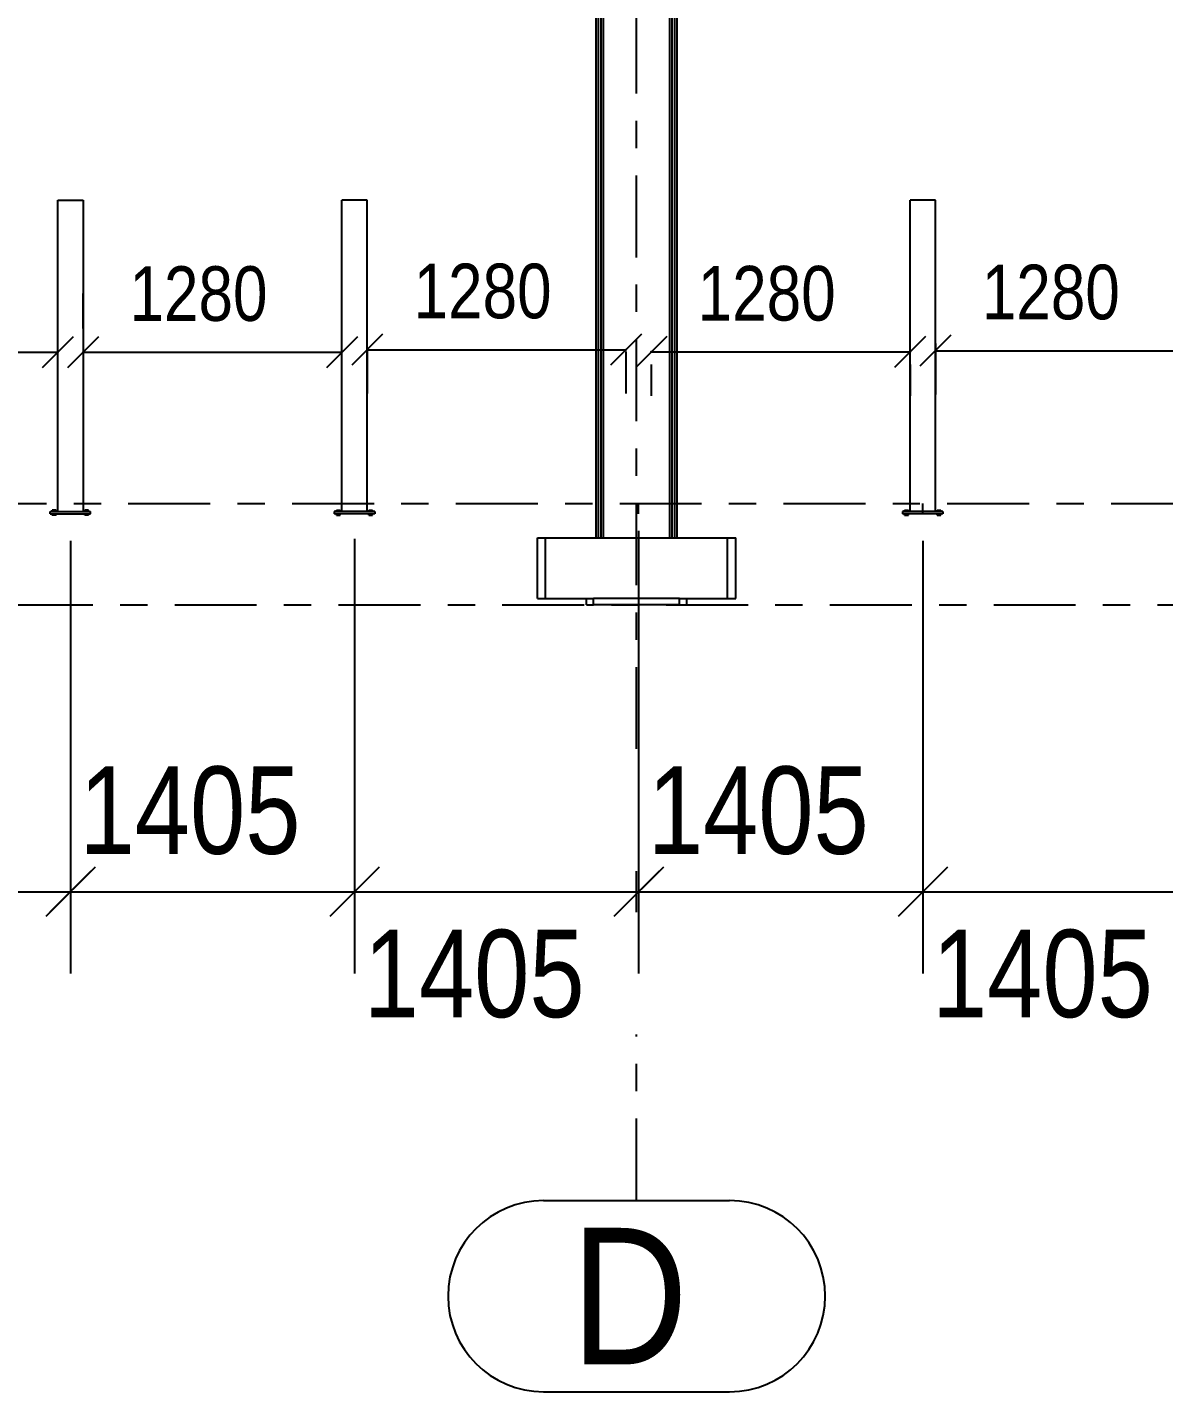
# Model space of a CAD drawing. Header units: millimetres. Extents: x 914 to 1731, y -85 to 465.
# Drawn here: x 1488.06 to 1529.69, y 336.39 to 386.35 of the extents above; entities that cross this region are included whole.
import ezdxf

# ---------------------------------------------------------------- set-up
doc = ezdxf.new("R2010")
doc.units = ezdxf.units.MM
doc.linetypes.add('XKITLINE00', pattern=[0])
doc.linetypes.add('XKITLINE03', pattern=[6, 3, -1, 1, -1])
for name, color, linetype, lineweight in [('Bolt', 1, 'Continuous', 0), ('clouds', 4, 'Continuous', 0), ('S033M_GRID-STRUCT', 1, 'Continuous', 0), ('S060M_DIMENSION', 6, 'Continuous', 0), ('S281M_STEEL-COL', 3, 'Continuous', 0)]:
    doc.layers.add(name, color=color, linetype=linetype, lineweight=lineweight)
doc.styles.add('ARIAL_', font='arial.ttf')
doc.styles.add('COMIC_SANS_MS', font='comic.ttf')

msp = doc.modelspace()

# ---------------------------------------------------------------- linework, layer by layer
at = {"layer": 'Bolt', "linetype": 'XKITLINE00', "lineweight": 25}
for p, q in [((1488.978, 368.614), (1488.978, 368.673)), ((1489.119, 368.673), (1488.978, 368.673)), ((1488.978, 368.614), (1488.978, 368.673)), ((1489.119, 368.673), (1488.978, 368.673)), ((1488.978, 368.614), (1488.978, 368.673)), ((1489.119, 368.673), (1488.978, 368.673)), ((1488.978, 368.614), (1488.978, 368.673)), ((1489.119, 368.673), (1488.978, 368.673)), ((1488.978, 368.614), (1488.978, 368.673)), ((1489.119, 368.673), (1488.978, 368.673)), ((1488.978, 368.614), (1488.978, 368.673)), ((1489.119, 368.673), (1488.978, 368.673)), ((1488.978, 368.614), (1488.978, 368.673)), ((1489.119, 368.673), (1488.978, 368.673)), ((1488.978, 368.614), (1488.978, 368.673)), ((1489.119, 368.673), (1488.978, 368.673)), ((1488.978, 368.614), (1488.978, 368.673)), ((1489.119, 368.673), (1488.978, 368.673)), ((1488.978, 368.614), (1488.978, 368.673)), ((1489.119, 368.673), (1488.978, 368.673)), ((1488.978, 368.614), (1488.978, 368.673)), ((1489.119, 368.673), (1488.978, 368.673)), ((1488.978, 368.614), (1488.978, 368.673)), ((1489.119, 368.673), (1488.978, 368.673)), ((1488.978, 368.614), (1488.978, 368.673)), ((1489.119, 368.673), (1488.978, 368.673)), ((1488.978, 368.614), (1488.978, 368.673)), ((1489.119, 368.673), (1488.978, 368.673)), ((1488.978, 368.614), (1488.978, 368.673)), ((1489.119, 368.673), (1488.978, 368.673)), ((1488.978, 368.614), (1488.978, 368.673)), ((1489.119, 368.673), (1488.978, 368.673)), ((1488.978, 368.614), (1488.978, 368.673)), ((1489.119, 368.673), (1488.978, 368.673)), ((1488.978, 368.614), (1488.978, 368.673)), ((1489.119, 368.673), (1488.978, 368.673)), ((1488.978, 368.614), (1488.978, 368.673)), ((1489.119, 368.673), (1488.978, 368.673)), ((1488.978, 368.614), (1488.978, 368.673)), ((1489.119, 368.673), (1488.978, 368.673)), ((1488.978, 368.614), (1488.978, 368.673)), ((1489.119, 368.673), (1488.978, 368.673)), ((1488.978, 368.614), (1488.978, 368.673)), ((1489.119, 368.673), (1488.978, 368.673)), ((1488.978, 368.481), (1488.978, 368.54)), ((1488.978, 368.481), (1488.978, 368.54)), ((1488.978, 368.481), (1488.978, 368.54)), ((1488.978, 368.481), (1488.978, 368.54)), ((1488.978, 368.481), (1488.978, 368.54)), ((1488.978, 368.481), (1488.978, 368.54)), ((1488.978, 368.481), (1488.978, 368.54)), ((1488.978, 368.481), (1488.978, 368.54)), ((1488.978, 368.481), (1488.978, 368.54)), ((1488.978, 368.481), (1488.978, 368.54)), ((1488.978, 368.481), (1488.978, 368.54)), ((1488.978, 368.481), (1488.978, 368.54)), ((1488.978, 368.481), (1488.978, 368.54)), ((1488.978, 368.481), (1488.978, 368.54)), ((1488.978, 368.481), (1488.978, 368.54)), ((1488.978, 368.481), (1488.978, 368.54)), ((1488.978, 368.481), (1488.978, 368.54)), ((1488.978, 368.481), (1488.978, 368.54)), ((1488.978, 368.481), (1488.978, 368.54)), ((1488.978, 368.481), (1488.978, 368.54)), ((1488.978, 368.481), (1488.978, 368.54)), ((1488.978, 368.481), (1488.978, 368.54)), ((1489.119, 368.481), (1488.978, 368.481)), ((1489.119, 368.481), (1488.978, 368.481)), ((1489.119, 368.481), (1488.978, 368.481)), ((1489.119, 368.481), (1488.978, 368.481)), ((1489.119, 368.481), (1488.978, 368.481)), ((1489.119, 368.481), (1488.978, 368.481)), ((1489.119, 368.481), (1488.978, 368.481)), ((1489.119, 368.481), (1488.978, 368.481)), ((1489.119, 368.481), (1488.978, 368.481)), ((1489.119, 368.481), (1488.978, 368.481)), ((1489.119, 368.481), (1488.978, 368.481)), ((1489.119, 368.481), (1488.978, 368.481)), ((1489.119, 368.481), (1488.978, 368.481)), ((1489.119, 368.481), (1488.978, 368.481)), ((1489.119, 368.481), (1488.978, 368.481)), ((1489.119, 368.481), (1488.978, 368.481)), ((1489.119, 368.481), (1488.978, 368.481)), ((1489.119, 368.481), (1488.978, 368.481)), ((1489.119, 368.481), (1488.978, 368.481)), ((1489.119, 368.481), (1488.978, 368.481)), ((1489.119, 368.481), (1488.978, 368.481)), ((1489.119, 368.481), (1488.978, 368.481)), ((1489.048, 368.614), (1489.048, 368.673)), ((1489.048, 368.614), (1489.048, 368.673)), ((1489.048, 368.614), (1489.048, 368.673)), ((1489.048, 368.614), (1489.048, 368.673)), ((1489.048, 368.614), (1489.048, 368.673)), ((1489.048, 368.614), (1489.048, 368.673)), ((1489.048, 368.614), (1489.048, 368.673)), ((1489.048, 368.614), (1489.048, 368.673)), ((1489.048, 368.614), (1489.048, 368.673)), ((1489.048, 368.614), (1489.048, 368.673)), ((1489.048, 368.614), (1489.048, 368.673)), ((1489.048, 368.614), (1489.048, 368.673)), ((1489.048, 368.614), (1489.048, 368.673)), ((1489.048, 368.614), (1489.048, 368.673)), ((1489.048, 368.614), (1489.048, 368.673)), ((1489.048, 368.614), (1489.048, 368.673)), ((1489.048, 368.614), (1489.048, 368.673)), ((1489.048, 368.614), (1489.048, 368.673)), ((1489.048, 368.614), (1489.048, 368.673)), ((1489.048, 368.614), (1489.048, 368.673)), ((1489.048, 368.614), (1489.048, 368.673)), ((1489.048, 368.614), (1489.048, 368.673)), ((1489.048, 368.481), (1489.048, 368.54)), ((1489.048, 368.481), (1489.048, 368.54)), ((1489.048, 368.481), (1489.048, 368.54)), ((1489.048, 368.481), (1489.048, 368.54)), ((1489.048, 368.481), (1489.048, 368.54)), ((1489.048, 368.481), (1489.048, 368.54)), ((1489.048, 368.481), (1489.048, 368.54)), ((1489.048, 368.481), (1489.048, 368.54)), ((1489.048, 368.481), (1489.048, 368.54)), ((1489.048, 368.481), (1489.048, 368.54)), ((1489.048, 368.481), (1489.048, 368.54)), ((1489.048, 368.481), (1489.048, 368.54)), ((1489.048, 368.481), (1489.048, 368.54)), ((1489.048, 368.481), (1489.048, 368.54)), ((1489.048, 368.481), (1489.048, 368.54)), ((1489.048, 368.481), (1489.048, 368.54)), ((1489.048, 368.481), (1489.048, 368.54)), ((1489.048, 368.481), (1489.048, 368.54)), ((1489.048, 368.481), (1489.048, 368.54)), ((1489.048, 368.481), (1489.048, 368.54)), ((1489.048, 368.481), (1489.048, 368.54)), ((1489.048, 368.481), (1489.048, 368.54)), ((1489.119, 368.614), (1489.119, 368.673)), ((1489.119, 368.614), (1489.119, 368.673)), ((1489.119, 368.614), (1489.119, 368.673)), ((1489.119, 368.614), (1489.119, 368.673)), ((1489.119, 368.614), (1489.119, 368.673)), ((1489.119, 368.614), (1489.119, 368.673)), ((1489.119, 368.614), (1489.119, 368.673)), ((1489.119, 368.614), (1489.119, 368.673)), ((1489.119, 368.614), (1489.119, 368.673)), ((1489.119, 368.614), (1489.119, 368.673)), ((1489.119, 368.614), (1489.119, 368.673)), ((1489.119, 368.614), (1489.119, 368.673)), ((1489.119, 368.614), (1489.119, 368.673)), ((1489.119, 368.614), (1489.119, 368.673)), ((1489.119, 368.614), (1489.119, 368.673)), ((1489.119, 368.614), (1489.119, 368.673)), ((1489.119, 368.614), (1489.119, 368.673)), ((1489.119, 368.614), (1489.119, 368.673)), ((1489.119, 368.614), (1489.119, 368.673)), ((1489.119, 368.614), (1489.119, 368.673)), ((1489.119, 368.614), (1489.119, 368.673)), ((1489.119, 368.614), (1489.119, 368.673)), ((1489.119, 368.481), (1489.119, 368.54)), ((1489.119, 368.481), (1489.119, 368.54)), ((1489.119, 368.481), (1489.119, 368.54)), ((1489.119, 368.481), (1489.119, 368.54)), ((1489.119, 368.481), (1489.119, 368.54)), ((1489.119, 368.481), (1489.119, 368.54)), ((1489.119, 368.481), (1489.119, 368.54)), ((1489.119, 368.481), (1489.119, 368.54)), ((1489.119, 368.481), (1489.119, 368.54)), ((1489.119, 368.481), (1489.119, 368.54)), ((1489.119, 368.481), (1489.119, 368.54)), ((1489.119, 368.481), (1489.119, 368.54)), ((1489.119, 368.481), (1489.119, 368.54)), ((1489.119, 368.481), (1489.119, 368.54)), ((1489.119, 368.481), (1489.119, 368.54)), ((1489.119, 368.481), (1489.119, 368.54)), ((1489.119, 368.481), (1489.119, 368.54)), ((1489.119, 368.481), (1489.119, 368.54)), ((1489.119, 368.481), (1489.119, 368.54)), ((1489.119, 368.481), (1489.119, 368.54)), ((1489.119, 368.481), (1489.119, 368.54)), ((1489.119, 368.481), (1489.119, 368.54)), ((1490.163, 368.614), (1490.163, 368.673)), ((1490.304, 368.673), (1490.163, 368.673)), ((1490.163, 368.614), (1490.163, 368.673)), ((1490.304, 368.673), (1490.163, 368.673)), ((1490.163, 368.614), (1490.163, 368.673)), ((1490.304, 368.673), (1490.163, 368.673)), ((1490.163, 368.614), (1490.163, 368.673)), ((1490.304, 368.673), (1490.163, 368.673)), ((1490.163, 368.614), (1490.163, 368.673)), ((1490.304, 368.673), (1490.163, 368.673)), ((1490.163, 368.614), (1490.163, 368.673)), ((1490.304, 368.673), (1490.163, 368.673)), ((1490.163, 368.614), (1490.163, 368.673)), ((1490.304, 368.673), (1490.163, 368.673)), ((1490.163, 368.614), (1490.163, 368.673)), ((1490.304, 368.673), (1490.163, 368.673)), ((1490.163, 368.614), (1490.163, 368.673)), ((1490.304, 368.673), (1490.163, 368.673)), ((1490.163, 368.614), (1490.163, 368.673)), ((1490.304, 368.673), (1490.163, 368.673)), ((1490.163, 368.614), (1490.163, 368.673)), ((1490.304, 368.673), (1490.163, 368.673)), ((1490.163, 368.614), (1490.163, 368.673)), ((1490.304, 368.673), (1490.163, 368.673)), ((1490.163, 368.614), (1490.163, 368.673)), ((1490.304, 368.673), (1490.163, 368.673)), ((1490.163, 368.614), (1490.163, 368.673)), ((1490.304, 368.673), (1490.163, 368.673)), ((1490.163, 368.614), (1490.163, 368.673)), ((1490.304, 368.673), (1490.163, 368.673)), ((1490.163, 368.614), (1490.163, 368.673)), ((1490.304, 368.673), (1490.163, 368.673)), ((1490.163, 368.614), (1490.163, 368.673)), ((1490.304, 368.673), (1490.163, 368.673)), ((1490.163, 368.614), (1490.163, 368.673)), ((1490.304, 368.673), (1490.163, 368.673)), ((1490.163, 368.614), (1490.163, 368.673)), ((1490.304, 368.673), (1490.163, 368.673)), ((1490.163, 368.614), (1490.163, 368.673)), ((1490.304, 368.673), (1490.163, 368.673)), ((1490.163, 368.614), (1490.163, 368.673)), ((1490.304, 368.673), (1490.163, 368.673)), ((1490.163, 368.614), (1490.163, 368.673)), ((1490.304, 368.673), (1490.163, 368.673)), ((1490.163, 368.481), (1490.163, 368.54)), ((1490.163, 368.481), (1490.163, 368.54)), ((1490.163, 368.481), (1490.163, 368.54)), ((1490.163, 368.481), (1490.163, 368.54)), ((1490.163, 368.481), (1490.163, 368.54)), ((1490.163, 368.481), (1490.163, 368.54)), ((1490.163, 368.481), (1490.163, 368.54)), ((1490.163, 368.481), (1490.163, 368.54)), ((1490.163, 368.481), (1490.163, 368.54)), ((1490.163, 368.481), (1490.163, 368.54)), ((1490.163, 368.481), (1490.163, 368.54)), ((1490.163, 368.481), (1490.163, 368.54)), ((1490.163, 368.481), (1490.163, 368.54)), ((1490.163, 368.481), (1490.163, 368.54)), ((1490.163, 368.481), (1490.163, 368.54)), ((1490.163, 368.481), (1490.163, 368.54)), ((1490.163, 368.481), (1490.163, 368.54)), ((1490.163, 368.481), (1490.163, 368.54)), ((1490.163, 368.481), (1490.163, 368.54)), ((1490.163, 368.481), (1490.163, 368.54)), ((1490.163, 368.481), (1490.163, 368.54)), ((1490.163, 368.481), (1490.163, 368.54)), ((1490.304, 368.481), (1490.163, 368.481)), ((1490.304, 368.481), (1490.163, 368.481)), ((1490.304, 368.481), (1490.163, 368.481)), ((1490.304, 368.481), (1490.163, 368.481)), ((1490.304, 368.481), (1490.163, 368.481)), ((1490.304, 368.481), (1490.163, 368.481)), ((1490.304, 368.481), (1490.163, 368.481)), ((1490.304, 368.481), (1490.163, 368.481)), ((1490.304, 368.481), (1490.163, 368.481)), ((1490.304, 368.481), (1490.163, 368.481)), ((1490.304, 368.481), (1490.163, 368.481)), ((1490.304, 368.481), (1490.163, 368.481)), ((1490.304, 368.481), (1490.163, 368.481)), ((1490.304, 368.481), (1490.163, 368.481)), ((1490.304, 368.481), (1490.163, 368.481)), ((1490.304, 368.481), (1490.163, 368.481)), ((1490.304, 368.481), (1490.163, 368.481)), ((1490.304, 368.481), (1490.163, 368.481)), ((1490.304, 368.481), (1490.163, 368.481)), ((1490.304, 368.481), (1490.163, 368.481)), ((1490.304, 368.481), (1490.163, 368.481)), ((1490.304, 368.481), (1490.163, 368.481)), ((1490.233, 368.614), (1490.233, 368.673)), ((1490.233, 368.614), (1490.233, 368.673)), ((1490.233, 368.614), (1490.233, 368.673)), ((1490.233, 368.614), (1490.233, 368.673)), ((1490.233, 368.614), (1490.233, 368.673)), ((1490.233, 368.614), (1490.233, 368.673)), ((1490.233, 368.614), (1490.233, 368.673)), ((1490.233, 368.614), (1490.233, 368.673)), ((1490.233, 368.614), (1490.233, 368.673)), ((1490.233, 368.614), (1490.233, 368.673)), ((1490.233, 368.614), (1490.233, 368.673)), ((1490.233, 368.614), (1490.233, 368.673)), ((1490.233, 368.614), (1490.233, 368.673)), ((1490.233, 368.614), (1490.233, 368.673)), ((1490.233, 368.614), (1490.233, 368.673)), ((1490.233, 368.614), (1490.233, 368.673)), ((1490.233, 368.614), (1490.233, 368.673)), ((1490.233, 368.614), (1490.233, 368.673)), ((1490.233, 368.614), (1490.233, 368.673)), ((1490.233, 368.614), (1490.233, 368.673)), ((1490.233, 368.614), (1490.233, 368.673)), ((1490.233, 368.614), (1490.233, 368.673)), ((1490.233, 368.481), (1490.233, 368.54)), ((1490.233, 368.481), (1490.233, 368.54)), ((1490.233, 368.481), (1490.233, 368.54)), ((1490.233, 368.481), (1490.233, 368.54)), ((1490.233, 368.481), (1490.233, 368.54)), ((1490.233, 368.481), (1490.233, 368.54)), ((1490.233, 368.481), (1490.233, 368.54)), ((1490.233, 368.481), (1490.233, 368.54)), ((1490.233, 368.481), (1490.233, 368.54)), ((1490.233, 368.481), (1490.233, 368.54)), ((1490.233, 368.481), (1490.233, 368.54)), ((1490.233, 368.481), (1490.233, 368.54)), ((1490.233, 368.481), (1490.233, 368.54)), ((1490.233, 368.481), (1490.233, 368.54)), ((1490.233, 368.481), (1490.233, 368.54)), ((1490.233, 368.481), (1490.233, 368.54)), ((1490.233, 368.481), (1490.233, 368.54)), ((1490.233, 368.481), (1490.233, 368.54)), ((1490.233, 368.481), (1490.233, 368.54)), ((1490.233, 368.481), (1490.233, 368.54)), ((1490.233, 368.481), (1490.233, 368.54)), ((1490.233, 368.481), (1490.233, 368.54)), ((1490.304, 368.614), (1490.304, 368.673)), ((1490.304, 368.614), (1490.304, 368.673)), ((1490.304, 368.614), (1490.304, 368.673)), ((1490.304, 368.614), (1490.304, 368.673)), ((1490.304, 368.614), (1490.304, 368.673)), ((1490.304, 368.614), (1490.304, 368.673)), ((1490.304, 368.614), (1490.304, 368.673)), ((1490.304, 368.614), (1490.304, 368.673)), ((1490.304, 368.614), (1490.304, 368.673)), ((1490.304, 368.614), (1490.304, 368.673)), ((1490.304, 368.614), (1490.304, 368.673)), ((1490.304, 368.614), (1490.304, 368.673)), ((1490.304, 368.614), (1490.304, 368.673)), ((1490.304, 368.614), (1490.304, 368.673)), ((1490.304, 368.614), (1490.304, 368.673)), ((1490.304, 368.614), (1490.304, 368.673)), ((1490.304, 368.614), (1490.304, 368.673)), ((1490.304, 368.614), (1490.304, 368.673)), ((1490.304, 368.614), (1490.304, 368.673)), ((1490.304, 368.614), (1490.304, 368.673)), ((1490.304, 368.614), (1490.304, 368.673)), ((1490.304, 368.614), (1490.304, 368.673)), ((1490.304, 368.481), (1490.304, 368.54)), ((1490.304, 368.481), (1490.304, 368.54)), ((1490.304, 368.481), (1490.304, 368.54)), ((1490.304, 368.481), (1490.304, 368.54)), ((1490.304, 368.481), (1490.304, 368.54)), ((1490.304, 368.481), (1490.304, 368.54)), ((1490.304, 368.481), (1490.304, 368.54)), ((1490.304, 368.481), (1490.304, 368.54)), ((1490.304, 368.481), (1490.304, 368.54)), ((1490.304, 368.481), (1490.304, 368.54)), ((1490.304, 368.481), (1490.304, 368.54)), ((1490.304, 368.481), (1490.304, 368.54)), ((1490.304, 368.481), (1490.304, 368.54)), ((1490.304, 368.481), (1490.304, 368.54)), ((1490.304, 368.481), (1490.304, 368.54)), ((1490.304, 368.481), (1490.304, 368.54)), ((1490.304, 368.481), (1490.304, 368.54)), ((1490.304, 368.481), (1490.304, 368.54)), ((1490.304, 368.481), (1490.304, 368.54)), ((1490.304, 368.481), (1490.304, 368.54)), ((1490.304, 368.481), (1490.304, 368.54)), ((1490.304, 368.481), (1490.304, 368.54)), ((1499.385, 368.614), (1499.385, 368.673)), ((1499.385, 368.673), (1499.526, 368.673)), ((1499.385, 368.614), (1499.385, 368.673)), ((1499.385, 368.673), (1499.526, 368.673)), ((1499.385, 368.614), (1499.385, 368.673)), ((1499.385, 368.673), (1499.526, 368.673)), ((1499.385, 368.614), (1499.385, 368.673)), ((1499.385, 368.673), (1499.526, 368.673)), ((1499.385, 368.614), (1499.385, 368.673)), ((1499.385, 368.673), (1499.526, 368.673)), ((1499.385, 368.614), (1499.385, 368.673)), ((1499.385, 368.673), (1499.526, 368.673)), ((1499.385, 368.614), (1499.385, 368.673)), ((1499.385, 368.673), (1499.526, 368.673)), ((1499.385, 368.614), (1499.385, 368.673)), ((1499.385, 368.673), (1499.526, 368.673)), ((1499.385, 368.614), (1499.385, 368.673)), ((1499.385, 368.673), (1499.526, 368.673)), ((1499.385, 368.614), (1499.385, 368.673)), ((1499.385, 368.673), (1499.526, 368.673)), ((1499.385, 368.614), (1499.385, 368.673)), ((1499.385, 368.673), (1499.526, 368.673)), ((1499.385, 368.614), (1499.385, 368.673)), ((1499.385, 368.673), (1499.526, 368.673)), ((1499.385, 368.614), (1499.385, 368.673)), ((1499.385, 368.673), (1499.526, 368.673)), ((1499.385, 368.614), (1499.385, 368.673)), ((1499.385, 368.673), (1499.526, 368.673)), ((1499.385, 368.614), (1499.385, 368.673)), ((1499.385, 368.673), (1499.526, 368.673)), ((1499.385, 368.614), (1499.385, 368.673)), ((1499.385, 368.673), (1499.526, 368.673)), ((1499.385, 368.614), (1499.385, 368.673)), ((1499.385, 368.673), (1499.526, 368.673)), ((1499.385, 368.614), (1499.385, 368.673)), ((1499.385, 368.673), (1499.526, 368.673)), ((1499.385, 368.614), (1499.385, 368.673)), ((1499.385, 368.673), (1499.526, 368.673)), ((1499.385, 368.614), (1499.385, 368.673)), ((1499.385, 368.673), (1499.526, 368.673)), ((1499.385, 368.614), (1499.385, 368.673)), ((1499.385, 368.673), (1499.526, 368.673)), ((1499.385, 368.614), (1499.385, 368.673)), ((1499.385, 368.673), (1499.526, 368.673)), ((1499.385, 368.481), (1499.385, 368.54)), ((1499.385, 368.481), (1499.385, 368.54)), ((1499.385, 368.481), (1499.385, 368.54)), ((1499.385, 368.481), (1499.385, 368.54)), ((1499.385, 368.481), (1499.385, 368.54)), ((1499.385, 368.481), (1499.385, 368.54)), ((1499.385, 368.481), (1499.385, 368.54)), ((1499.385, 368.481), (1499.385, 368.54)), ((1499.385, 368.481), (1499.385, 368.54)), ((1499.385, 368.481), (1499.385, 368.54)), ((1499.385, 368.481), (1499.385, 368.54)), ((1499.385, 368.481), (1499.385, 368.54)), ((1499.385, 368.481), (1499.385, 368.54)), ((1499.385, 368.481), (1499.385, 368.54)), ((1499.385, 368.481), (1499.385, 368.54)), ((1499.385, 368.481), (1499.385, 368.54)), ((1499.385, 368.481), (1499.385, 368.54)), ((1499.385, 368.481), (1499.385, 368.54)), ((1499.385, 368.481), (1499.385, 368.54)), ((1499.385, 368.481), (1499.385, 368.54)), ((1499.385, 368.481), (1499.385, 368.54)), ((1499.385, 368.481), (1499.385, 368.54)), ((1499.385, 368.481), (1499.526, 368.481)), ((1499.385, 368.481), (1499.526, 368.481)), ((1499.385, 368.481), (1499.526, 368.481)), ((1499.385, 368.481), (1499.526, 368.481)), ((1499.385, 368.481), (1499.526, 368.481)), ((1499.385, 368.481), (1499.526, 368.481)), ((1499.385, 368.481), (1499.526, 368.481)), ((1499.385, 368.481), (1499.526, 368.481)), ((1499.385, 368.481), (1499.526, 368.481)), ((1499.385, 368.481), (1499.526, 368.481)), ((1499.385, 368.481), (1499.526, 368.481)), ((1499.385, 368.481), (1499.526, 368.481)), ((1499.385, 368.481), (1499.526, 368.481)), ((1499.385, 368.481), (1499.526, 368.481)), ((1499.385, 368.481), (1499.526, 368.481)), ((1499.385, 368.481), (1499.526, 368.481)), ((1499.385, 368.481), (1499.526, 368.481)), ((1499.385, 368.481), (1499.526, 368.481)), ((1499.385, 368.481), (1499.526, 368.481)), ((1499.385, 368.481), (1499.526, 368.481)), ((1499.385, 368.481), (1499.526, 368.481)), ((1499.385, 368.481), (1499.526, 368.481)), ((1499.456, 368.614), (1499.456, 368.673)), ((1499.456, 368.614), (1499.456, 368.673)), ((1499.456, 368.614), (1499.456, 368.673)), ((1499.456, 368.614), (1499.456, 368.673)), ((1499.456, 368.614), (1499.456, 368.673)), ((1499.456, 368.614), (1499.456, 368.673)), ((1499.456, 368.614), (1499.456, 368.673)), ((1499.456, 368.614), (1499.456, 368.673)), ((1499.456, 368.614), (1499.456, 368.673)), ((1499.456, 368.614), (1499.456, 368.673)), ((1499.456, 368.614), (1499.456, 368.673)), ((1499.456, 368.614), (1499.456, 368.673)), ((1499.456, 368.614), (1499.456, 368.673)), ((1499.456, 368.614), (1499.456, 368.673)), ((1499.456, 368.614), (1499.456, 368.673)), ((1499.456, 368.614), (1499.456, 368.673)), ((1499.456, 368.614), (1499.456, 368.673)), ((1499.456, 368.614), (1499.456, 368.673)), ((1499.456, 368.614), (1499.456, 368.673)), ((1499.456, 368.614), (1499.456, 368.673)), ((1499.456, 368.614), (1499.456, 368.673)), ((1499.456, 368.614), (1499.456, 368.673)), ((1499.456, 368.481), (1499.456, 368.54)), ((1499.456, 368.481), (1499.456, 368.54)), ((1499.456, 368.481), (1499.456, 368.54)), ((1499.456, 368.481), (1499.456, 368.54)), ((1499.456, 368.481), (1499.456, 368.54)), ((1499.456, 368.481), (1499.456, 368.54)), ((1499.456, 368.481), (1499.456, 368.54)), ((1499.456, 368.481), (1499.456, 368.54)), ((1499.456, 368.481), (1499.456, 368.54)), ((1499.456, 368.481), (1499.456, 368.54)), ((1499.456, 368.481), (1499.456, 368.54)), ((1499.456, 368.481), (1499.456, 368.54)), ((1499.456, 368.481), (1499.456, 368.54)), ((1499.456, 368.481), (1499.456, 368.54)), ((1499.456, 368.481), (1499.456, 368.54)), ((1499.456, 368.481), (1499.456, 368.54)), ((1499.456, 368.481), (1499.456, 368.54)), ((1499.456, 368.481), (1499.456, 368.54)), ((1499.456, 368.481), (1499.456, 368.54)), ((1499.456, 368.481), (1499.456, 368.54)), ((1499.456, 368.481), (1499.456, 368.54)), ((1499.456, 368.481), (1499.456, 368.54)), ((1499.526, 368.614), (1499.526, 368.673)), ((1499.526, 368.614), (1499.526, 368.673)), ((1499.526, 368.614), (1499.526, 368.673)), ((1499.526, 368.614), (1499.526, 368.673)), ((1499.526, 368.614), (1499.526, 368.673)), ((1499.526, 368.614), (1499.526, 368.673)), ((1499.526, 368.614), (1499.526, 368.673)), ((1499.526, 368.614), (1499.526, 368.673)), ((1499.526, 368.614), (1499.526, 368.673)), ((1499.526, 368.614), (1499.526, 368.673)), ((1499.526, 368.614), (1499.526, 368.673)), ((1499.526, 368.614), (1499.526, 368.673)), ((1499.526, 368.614), (1499.526, 368.673)), ((1499.526, 368.614), (1499.526, 368.673)), ((1499.526, 368.614), (1499.526, 368.673)), ((1499.526, 368.614), (1499.526, 368.673)), ((1499.526, 368.614), (1499.526, 368.673)), ((1499.526, 368.614), (1499.526, 368.673)), ((1499.526, 368.614), (1499.526, 368.673)), ((1499.526, 368.614), (1499.526, 368.673)), ((1499.526, 368.614), (1499.526, 368.673)), ((1499.526, 368.614), (1499.526, 368.673)), ((1499.526, 368.481), (1499.526, 368.54)), ((1499.526, 368.481), (1499.526, 368.54)), ((1499.526, 368.481), (1499.526, 368.54)), ((1499.526, 368.481), (1499.526, 368.54)), ((1499.526, 368.481), (1499.526, 368.54)), ((1499.526, 368.481), (1499.526, 368.54)), ((1499.526, 368.481), (1499.526, 368.54)), ((1499.526, 368.481), (1499.526, 368.54)), ((1499.526, 368.481), (1499.526, 368.54)), ((1499.526, 368.481), (1499.526, 368.54)), ((1499.526, 368.481), (1499.526, 368.54)), ((1499.526, 368.481), (1499.526, 368.54)), ((1499.526, 368.481), (1499.526, 368.54)), ((1499.526, 368.481), (1499.526, 368.54)), ((1499.526, 368.481), (1499.526, 368.54)), ((1499.526, 368.481), (1499.526, 368.54)), ((1499.526, 368.481), (1499.526, 368.54)), ((1499.526, 368.481), (1499.526, 368.54)), ((1499.526, 368.481), (1499.526, 368.54)), ((1499.526, 368.481), (1499.526, 368.54)), ((1499.526, 368.481), (1499.526, 368.54)), ((1499.526, 368.481), (1499.526, 368.54)), ((1500.57, 368.614), (1500.57, 368.673)), ((1500.57, 368.673), (1500.711, 368.673)), ((1500.57, 368.614), (1500.57, 368.673)), ((1500.57, 368.673), (1500.711, 368.673)), ((1500.57, 368.614), (1500.57, 368.673)), ((1500.57, 368.673), (1500.711, 368.673)), ((1500.57, 368.614), (1500.57, 368.673)), ((1500.57, 368.673), (1500.711, 368.673)), ((1500.57, 368.614), (1500.57, 368.673)), ((1500.57, 368.673), (1500.711, 368.673)), ((1500.57, 368.614), (1500.57, 368.673)), ((1500.57, 368.673), (1500.711, 368.673)), ((1500.57, 368.614), (1500.57, 368.673)), ((1500.57, 368.673), (1500.711, 368.673)), ((1500.57, 368.614), (1500.57, 368.673)), ((1500.57, 368.673), (1500.711, 368.673)), ((1500.57, 368.614), (1500.57, 368.673)), ((1500.57, 368.673), (1500.711, 368.673)), ((1500.57, 368.614), (1500.57, 368.673)), ((1500.57, 368.673), (1500.711, 368.673)), ((1500.57, 368.614), (1500.57, 368.673)), ((1500.57, 368.673), (1500.711, 368.673)), ((1500.57, 368.614), (1500.57, 368.673)), ((1500.57, 368.673), (1500.711, 368.673)), ((1500.57, 368.614), (1500.57, 368.673)), ((1500.57, 368.673), (1500.711, 368.673)), ((1500.57, 368.614), (1500.57, 368.673)), ((1500.57, 368.673), (1500.711, 368.673)), ((1500.57, 368.614), (1500.57, 368.673)), ((1500.57, 368.673), (1500.711, 368.673)), ((1500.57, 368.614), (1500.57, 368.673)), ((1500.57, 368.673), (1500.711, 368.673)), ((1500.57, 368.614), (1500.57, 368.673)), ((1500.57, 368.673), (1500.711, 368.673)), ((1500.57, 368.614), (1500.57, 368.673)), ((1500.57, 368.673), (1500.711, 368.673)), ((1500.57, 368.614), (1500.57, 368.673)), ((1500.57, 368.673), (1500.711, 368.673)), ((1500.57, 368.614), (1500.57, 368.673)), ((1500.57, 368.673), (1500.711, 368.673)), ((1500.57, 368.614), (1500.57, 368.673)), ((1500.57, 368.673), (1500.711, 368.673)), ((1500.57, 368.614), (1500.57, 368.673)), ((1500.57, 368.673), (1500.711, 368.673)), ((1500.57, 368.481), (1500.57, 368.54)), ((1500.57, 368.481), (1500.57, 368.54)), ((1500.57, 368.481), (1500.57, 368.54)), ((1500.57, 368.481), (1500.57, 368.54)), ((1500.57, 368.481), (1500.57, 368.54)), ((1500.57, 368.481), (1500.57, 368.54)), ((1500.57, 368.481), (1500.57, 368.54)), ((1500.57, 368.481), (1500.57, 368.54)), ((1500.57, 368.481), (1500.57, 368.54)), ((1500.57, 368.481), (1500.57, 368.54)), ((1500.57, 368.481), (1500.57, 368.54)), ((1500.57, 368.481), (1500.57, 368.54)), ((1500.57, 368.481), (1500.57, 368.54)), ((1500.57, 368.481), (1500.57, 368.54)), ((1500.57, 368.481), (1500.57, 368.54)), ((1500.57, 368.481), (1500.57, 368.54)), ((1500.57, 368.481), (1500.57, 368.54)), ((1500.57, 368.481), (1500.57, 368.54)), ((1500.57, 368.481), (1500.57, 368.54)), ((1500.57, 368.481), (1500.57, 368.54)), ((1500.57, 368.481), (1500.57, 368.54)), ((1500.57, 368.481), (1500.57, 368.54)), ((1500.57, 368.481), (1500.711, 368.481)), ((1500.57, 368.481), (1500.711, 368.481)), ((1500.57, 368.481), (1500.711, 368.481)), ((1500.57, 368.481), (1500.711, 368.481)), ((1500.57, 368.481), (1500.711, 368.481)), ((1500.57, 368.481), (1500.711, 368.481)), ((1500.57, 368.481), (1500.711, 368.481)), ((1500.57, 368.481), (1500.711, 368.481)), ((1500.57, 368.481), (1500.711, 368.481)), ((1500.57, 368.481), (1500.711, 368.481)), ((1500.57, 368.481), (1500.711, 368.481)), ((1500.57, 368.481), (1500.711, 368.481)), ((1500.57, 368.481), (1500.711, 368.481)), ((1500.57, 368.481), (1500.711, 368.481)), ((1500.57, 368.481), (1500.711, 368.481)), ((1500.57, 368.481), (1500.711, 368.481)), ((1500.57, 368.481), (1500.711, 368.481)), ((1500.57, 368.481), (1500.711, 368.481)), ((1500.57, 368.481), (1500.711, 368.481)), ((1500.57, 368.481), (1500.711, 368.481)), ((1500.57, 368.481), (1500.711, 368.481)), ((1500.57, 368.481), (1500.711, 368.481)), ((1500.641, 368.614), (1500.641, 368.673)), ((1500.641, 368.614), (1500.641, 368.673)), ((1500.641, 368.614), (1500.641, 368.673)), ((1500.641, 368.614), (1500.641, 368.673)), ((1500.641, 368.614), (1500.641, 368.673)), ((1500.641, 368.614), (1500.641, 368.673)), ((1500.641, 368.614), (1500.641, 368.673)), ((1500.641, 368.614), (1500.641, 368.673)), ((1500.641, 368.614), (1500.641, 368.673)), ((1500.641, 368.614), (1500.641, 368.673)), ((1500.641, 368.614), (1500.641, 368.673)), ((1500.641, 368.614), (1500.641, 368.673)), ((1500.641, 368.614), (1500.641, 368.673)), ((1500.641, 368.614), (1500.641, 368.673)), ((1500.641, 368.614), (1500.641, 368.673)), ((1500.641, 368.614), (1500.641, 368.673)), ((1500.641, 368.614), (1500.641, 368.673)), ((1500.641, 368.614), (1500.641, 368.673)), ((1500.641, 368.614), (1500.641, 368.673)), ((1500.641, 368.614), (1500.641, 368.673)), ((1500.641, 368.614), (1500.641, 368.673)), ((1500.641, 368.614), (1500.641, 368.673)), ((1500.641, 368.481), (1500.641, 368.54)), ((1500.641, 368.481), (1500.641, 368.54)), ((1500.641, 368.481), (1500.641, 368.54)), ((1500.641, 368.481), (1500.641, 368.54)), ((1500.641, 368.481), (1500.641, 368.54)), ((1500.641, 368.481), (1500.641, 368.54)), ((1500.641, 368.481), (1500.641, 368.54)), ((1500.641, 368.481), (1500.641, 368.54)), ((1500.641, 368.481), (1500.641, 368.54)), ((1500.641, 368.481), (1500.641, 368.54)), ((1500.641, 368.481), (1500.641, 368.54)), ((1500.641, 368.481), (1500.641, 368.54)), ((1500.641, 368.481), (1500.641, 368.54)), ((1500.641, 368.481), (1500.641, 368.54)), ((1500.641, 368.481), (1500.641, 368.54)), ((1500.641, 368.481), (1500.641, 368.54)), ((1500.641, 368.481), (1500.641, 368.54)), ((1500.641, 368.481), (1500.641, 368.54)), ((1500.641, 368.481), (1500.641, 368.54)), ((1500.641, 368.481), (1500.641, 368.54)), ((1500.641, 368.481), (1500.641, 368.54)), ((1500.641, 368.481), (1500.641, 368.54)), ((1500.711, 368.614), (1500.711, 368.673)), ((1500.711, 368.614), (1500.711, 368.673)), ((1500.711, 368.614), (1500.711, 368.673)), ((1500.711, 368.614), (1500.711, 368.673)), ((1500.711, 368.614), (1500.711, 368.673)), ((1500.711, 368.614), (1500.711, 368.673)), ((1500.711, 368.614), (1500.711, 368.673)), ((1500.711, 368.614), (1500.711, 368.673)), ((1500.711, 368.614), (1500.711, 368.673)), ((1500.711, 368.614), (1500.711, 368.673)), ((1500.711, 368.614), (1500.711, 368.673)), ((1500.711, 368.614), (1500.711, 368.673)), ((1500.711, 368.614), (1500.711, 368.673)), ((1500.711, 368.614), (1500.711, 368.673)), ((1500.711, 368.614), (1500.711, 368.673)), ((1500.711, 368.614), (1500.711, 368.673)), ((1500.711, 368.614), (1500.711, 368.673)), ((1500.711, 368.614), (1500.711, 368.673)), ((1500.711, 368.614), (1500.711, 368.673)), ((1500.711, 368.614), (1500.711, 368.673)), ((1500.711, 368.614), (1500.711, 368.673)), ((1500.711, 368.614), (1500.711, 368.673)), ((1500.711, 368.481), (1500.711, 368.54)), ((1500.711, 368.481), (1500.711, 368.54)), ((1500.711, 368.481), (1500.711, 368.54)), ((1500.711, 368.481), (1500.711, 368.54)), ((1500.711, 368.481), (1500.711, 368.54)), ((1500.711, 368.481), (1500.711, 368.54)), ((1500.711, 368.481), (1500.711, 368.54)), ((1500.711, 368.481), (1500.711, 368.54)), ((1500.711, 368.481), (1500.711, 368.54)), ((1500.711, 368.481), (1500.711, 368.54)), ((1500.711, 368.481), (1500.711, 368.54)), ((1500.711, 368.481), (1500.711, 368.54)), ((1500.711, 368.481), (1500.711, 368.54)), ((1500.711, 368.481), (1500.711, 368.54)), ((1500.711, 368.481), (1500.711, 368.54)), ((1500.711, 368.481), (1500.711, 368.54)), ((1500.711, 368.481), (1500.711, 368.54)), ((1500.711, 368.481), (1500.711, 368.54)), ((1500.711, 368.481), (1500.711, 368.54)), ((1500.711, 368.481), (1500.711, 368.54)), ((1500.711, 368.481), (1500.711, 368.54)), ((1500.711, 368.481), (1500.711, 368.54)), ((1520.2, 368.614), (1520.2, 368.673)), ((1520.2, 368.673), (1520.341, 368.673)), ((1520.2, 368.614), (1520.2, 368.673)), ((1520.2, 368.673), (1520.341, 368.673)), ((1520.2, 368.614), (1520.2, 368.673)), ((1520.2, 368.673), (1520.341, 368.673)), ((1520.2, 368.614), (1520.2, 368.673)), ((1520.2, 368.673), (1520.341, 368.673)), ((1520.2, 368.614), (1520.2, 368.673)), ((1520.2, 368.673), (1520.341, 368.673)), ((1520.2, 368.614), (1520.2, 368.673)), ((1520.2, 368.673), (1520.341, 368.673)), ((1520.2, 368.614), (1520.2, 368.673)), ((1520.2, 368.673), (1520.341, 368.673)), ((1520.2, 368.614), (1520.2, 368.673)), ((1520.2, 368.673), (1520.341, 368.673)), ((1520.2, 368.614), (1520.2, 368.673)), ((1520.2, 368.673), (1520.341, 368.673)), ((1520.2, 368.614), (1520.2, 368.673)), ((1520.2, 368.673), (1520.341, 368.673)), ((1520.2, 368.614), (1520.2, 368.673)), ((1520.2, 368.673), (1520.341, 368.673)), ((1520.2, 368.614), (1520.2, 368.673)), ((1520.2, 368.673), (1520.341, 368.673)), ((1520.2, 368.614), (1520.2, 368.673)), ((1520.2, 368.673), (1520.341, 368.673)), ((1520.2, 368.614), (1520.2, 368.673)), ((1520.2, 368.673), (1520.341, 368.673)), ((1520.2, 368.614), (1520.2, 368.673)), ((1520.2, 368.673), (1520.341, 368.673)), ((1520.2, 368.614), (1520.2, 368.673)), ((1520.2, 368.673), (1520.341, 368.673)), ((1520.2, 368.614), (1520.2, 368.673)), ((1520.2, 368.673), (1520.341, 368.673)), ((1520.2, 368.614), (1520.2, 368.673)), ((1520.2, 368.673), (1520.341, 368.673)), ((1520.2, 368.614), (1520.2, 368.673)), ((1520.2, 368.673), (1520.341, 368.673)), ((1520.2, 368.614), (1520.2, 368.673)), ((1520.2, 368.673), (1520.341, 368.673)), ((1520.2, 368.614), (1520.2, 368.673)), ((1520.2, 368.673), (1520.341, 368.673)), ((1520.2, 368.614), (1520.2, 368.673)), ((1520.2, 368.673), (1520.341, 368.673)), ((1520.2, 368.481), (1520.2, 368.54)), ((1520.2, 368.481), (1520.2, 368.54)), ((1520.2, 368.481), (1520.2, 368.54)), ((1520.2, 368.481), (1520.2, 368.54)), ((1520.2, 368.481), (1520.2, 368.54)), ((1520.2, 368.481), (1520.2, 368.54)), ((1520.2, 368.481), (1520.2, 368.54)), ((1520.2, 368.481), (1520.2, 368.54)), ((1520.2, 368.481), (1520.2, 368.54)), ((1520.2, 368.481), (1520.2, 368.54)), ((1520.2, 368.481), (1520.2, 368.54)), ((1520.2, 368.481), (1520.2, 368.54)), ((1520.2, 368.481), (1520.2, 368.54)), ((1520.2, 368.481), (1520.2, 368.54)), ((1520.2, 368.481), (1520.2, 368.54)), ((1520.2, 368.481), (1520.2, 368.54)), ((1520.2, 368.481), (1520.2, 368.54)), ((1520.2, 368.481), (1520.2, 368.54)), ((1520.2, 368.481), (1520.2, 368.54)), ((1520.2, 368.481), (1520.2, 368.54)), ((1520.2, 368.481), (1520.2, 368.54)), ((1520.2, 368.481), (1520.2, 368.54)), ((1520.2, 368.481), (1520.341, 368.481)), ((1520.2, 368.481), (1520.341, 368.481)), ((1520.2, 368.481), (1520.341, 368.481)), ((1520.2, 368.481), (1520.341, 368.481)), ((1520.2, 368.481), (1520.341, 368.481)), ((1520.2, 368.481), (1520.341, 368.481)), ((1520.2, 368.481), (1520.341, 368.481)), ((1520.2, 368.481), (1520.341, 368.481)), ((1520.2, 368.481), (1520.341, 368.481)), ((1520.2, 368.481), (1520.341, 368.481)), ((1520.2, 368.481), (1520.341, 368.481)), ((1520.2, 368.481), (1520.341, 368.481)), ((1520.2, 368.481), (1520.341, 368.481)), ((1520.2, 368.481), (1520.341, 368.481)), ((1520.2, 368.481), (1520.341, 368.481)), ((1520.2, 368.481), (1520.341, 368.481)), ((1520.2, 368.481), (1520.341, 368.481)), ((1520.2, 368.481), (1520.341, 368.481)), ((1520.2, 368.481), (1520.341, 368.481)), ((1520.2, 368.481), (1520.341, 368.481)), ((1520.2, 368.481), (1520.341, 368.481)), ((1520.2, 368.481), (1520.341, 368.481)), ((1520.27, 368.614), (1520.27, 368.673)), ((1520.27, 368.614), (1520.27, 368.673)), ((1520.27, 368.614), (1520.27, 368.673)), ((1520.27, 368.614), (1520.27, 368.673)), ((1520.27, 368.614), (1520.27, 368.673)), ((1520.27, 368.614), (1520.27, 368.673)), ((1520.27, 368.614), (1520.27, 368.673)), ((1520.27, 368.614), (1520.27, 368.673)), ((1520.27, 368.614), (1520.27, 368.673)), ((1520.27, 368.614), (1520.27, 368.673)), ((1520.27, 368.614), (1520.27, 368.673)), ((1520.27, 368.614), (1520.27, 368.673)), ((1520.27, 368.614), (1520.27, 368.673)), ((1520.27, 368.614), (1520.27, 368.673)), ((1520.27, 368.614), (1520.27, 368.673)), ((1520.27, 368.614), (1520.27, 368.673)), ((1520.27, 368.614), (1520.27, 368.673)), ((1520.27, 368.614), (1520.27, 368.673)), ((1520.27, 368.614), (1520.27, 368.673)), ((1520.27, 368.614), (1520.27, 368.673)), ((1520.27, 368.614), (1520.27, 368.673)), ((1520.27, 368.614), (1520.27, 368.673)), ((1520.27, 368.481), (1520.27, 368.54)), ((1520.27, 368.481), (1520.27, 368.54)), ((1520.27, 368.481), (1520.27, 368.54)), ((1520.27, 368.481), (1520.27, 368.54)), ((1520.27, 368.481), (1520.27, 368.54)), ((1520.27, 368.481), (1520.27, 368.54)), ((1520.27, 368.481), (1520.27, 368.54)), ((1520.27, 368.481), (1520.27, 368.54)), ((1520.27, 368.481), (1520.27, 368.54)), ((1520.27, 368.481), (1520.27, 368.54)), ((1520.27, 368.481), (1520.27, 368.54)), ((1520.27, 368.481), (1520.27, 368.54)), ((1520.27, 368.481), (1520.27, 368.54)), ((1520.27, 368.481), (1520.27, 368.54)), ((1520.27, 368.481), (1520.27, 368.54)), ((1520.27, 368.481), (1520.27, 368.54)), ((1520.27, 368.481), (1520.27, 368.54)), ((1520.27, 368.481), (1520.27, 368.54)), ((1520.27, 368.481), (1520.27, 368.54)), ((1520.27, 368.481), (1520.27, 368.54)), ((1520.27, 368.481), (1520.27, 368.54)), ((1520.27, 368.481), (1520.27, 368.54)), ((1520.341, 368.614), (1520.341, 368.673)), ((1520.341, 368.614), (1520.341, 368.673)), ((1520.341, 368.614), (1520.341, 368.673)), ((1520.341, 368.614), (1520.341, 368.673)), ((1520.341, 368.614), (1520.341, 368.673)), ((1520.341, 368.614), (1520.341, 368.673)), ((1520.341, 368.614), (1520.341, 368.673)), ((1520.341, 368.614), (1520.341, 368.673)), ((1520.341, 368.614), (1520.341, 368.673)), ((1520.341, 368.614), (1520.341, 368.673)), ((1520.341, 368.614), (1520.341, 368.673)), ((1520.341, 368.614), (1520.341, 368.673)), ((1520.341, 368.614), (1520.341, 368.673)), ((1520.341, 368.614), (1520.341, 368.673)), ((1520.341, 368.614), (1520.341, 368.673)), ((1520.341, 368.614), (1520.341, 368.673)), ((1520.341, 368.614), (1520.341, 368.673)), ((1520.341, 368.614), (1520.341, 368.673)), ((1520.341, 368.614), (1520.341, 368.673)), ((1520.341, 368.614), (1520.341, 368.673)), ((1520.341, 368.614), (1520.341, 368.673)), ((1520.341, 368.614), (1520.341, 368.673)), ((1520.341, 368.481), (1520.341, 368.54)), ((1520.341, 368.481), (1520.341, 368.54)), ((1520.341, 368.481), (1520.341, 368.54)), ((1520.341, 368.481), (1520.341, 368.54)), ((1520.341, 368.481), (1520.341, 368.54)), ((1520.341, 368.481), (1520.341, 368.54)), ((1520.341, 368.481), (1520.341, 368.54)), ((1520.341, 368.481), (1520.341, 368.54)), ((1520.341, 368.481), (1520.341, 368.54)), ((1520.341, 368.481), (1520.341, 368.54)), ((1520.341, 368.481), (1520.341, 368.54)), ((1520.341, 368.481), (1520.341, 368.54)), ((1520.341, 368.481), (1520.341, 368.54)), ((1520.341, 368.481), (1520.341, 368.54)), ((1520.341, 368.481), (1520.341, 368.54)), ((1520.341, 368.481), (1520.341, 368.54)), ((1520.341, 368.481), (1520.341, 368.54)), ((1520.341, 368.481), (1520.341, 368.54)), ((1520.341, 368.481), (1520.341, 368.54)), ((1520.341, 368.481), (1520.341, 368.54)), ((1520.341, 368.481), (1520.341, 368.54)), ((1520.341, 368.481), (1520.341, 368.54)), ((1521.385, 368.614), (1521.385, 368.673)), ((1521.385, 368.673), (1521.526, 368.673)), ((1521.385, 368.614), (1521.385, 368.673)), ((1521.385, 368.673), (1521.526, 368.673)), ((1521.385, 368.614), (1521.385, 368.673)), ((1521.385, 368.673), (1521.526, 368.673)), ((1521.385, 368.614), (1521.385, 368.673)), ((1521.385, 368.673), (1521.526, 368.673)), ((1521.385, 368.614), (1521.385, 368.673)), ((1521.385, 368.673), (1521.526, 368.673)), ((1521.385, 368.614), (1521.385, 368.673)), ((1521.385, 368.673), (1521.526, 368.673)), ((1521.385, 368.614), (1521.385, 368.673)), ((1521.385, 368.673), (1521.526, 368.673)), ((1521.385, 368.614), (1521.385, 368.673)), ((1521.385, 368.673), (1521.526, 368.673)), ((1521.385, 368.614), (1521.385, 368.673)), ((1521.385, 368.673), (1521.526, 368.673)), ((1521.385, 368.614), (1521.385, 368.673)), ((1521.385, 368.673), (1521.526, 368.673)), ((1521.385, 368.614), (1521.385, 368.673)), ((1521.385, 368.673), (1521.526, 368.673)), ((1521.385, 368.614), (1521.385, 368.673)), ((1521.385, 368.673), (1521.526, 368.673)), ((1521.385, 368.614), (1521.385, 368.673)), ((1521.385, 368.673), (1521.526, 368.673)), ((1521.385, 368.614), (1521.385, 368.673)), ((1521.385, 368.673), (1521.526, 368.673)), ((1521.385, 368.614), (1521.385, 368.673)), ((1521.385, 368.673), (1521.526, 368.673)), ((1521.385, 368.614), (1521.385, 368.673)), ((1521.385, 368.673), (1521.526, 368.673)), ((1521.385, 368.614), (1521.385, 368.673)), ((1521.385, 368.673), (1521.526, 368.673)), ((1521.385, 368.614), (1521.385, 368.673)), ((1521.385, 368.673), (1521.526, 368.673)), ((1521.385, 368.614), (1521.385, 368.673)), ((1521.385, 368.673), (1521.526, 368.673)), ((1521.385, 368.614), (1521.385, 368.673)), ((1521.385, 368.673), (1521.526, 368.673)), ((1521.385, 368.614), (1521.385, 368.673)), ((1521.385, 368.673), (1521.526, 368.673)), ((1521.385, 368.614), (1521.385, 368.673)), ((1521.385, 368.673), (1521.526, 368.673)), ((1521.385, 368.481), (1521.385, 368.54)), ((1521.385, 368.481), (1521.385, 368.54)), ((1521.385, 368.481), (1521.385, 368.54)), ((1521.385, 368.481), (1521.385, 368.54)), ((1521.385, 368.481), (1521.385, 368.54)), ((1521.385, 368.481), (1521.385, 368.54)), ((1521.385, 368.481), (1521.385, 368.54)), ((1521.385, 368.481), (1521.385, 368.54)), ((1521.385, 368.481), (1521.385, 368.54)), ((1521.385, 368.481), (1521.385, 368.54)), ((1521.385, 368.481), (1521.385, 368.54)), ((1521.385, 368.481), (1521.385, 368.54)), ((1521.385, 368.481), (1521.385, 368.54)), ((1521.385, 368.481), (1521.385, 368.54)), ((1521.385, 368.481), (1521.385, 368.54)), ((1521.385, 368.481), (1521.385, 368.54)), ((1521.385, 368.481), (1521.385, 368.54)), ((1521.385, 368.481), (1521.385, 368.54)), ((1521.385, 368.481), (1521.385, 368.54)), ((1521.385, 368.481), (1521.385, 368.54)), ((1521.385, 368.481), (1521.385, 368.54)), ((1521.385, 368.481), (1521.385, 368.54)), ((1521.385, 368.481), (1521.526, 368.481)), ((1521.385, 368.481), (1521.526, 368.481)), ((1521.385, 368.481), (1521.526, 368.481)), ((1521.385, 368.481), (1521.526, 368.481)), ((1521.385, 368.481), (1521.526, 368.481)), ((1521.385, 368.481), (1521.526, 368.481)), ((1521.385, 368.481), (1521.526, 368.481)), ((1521.385, 368.481), (1521.526, 368.481)), ((1521.385, 368.481), (1521.526, 368.481)), ((1521.385, 368.481), (1521.526, 368.481)), ((1521.385, 368.481), (1521.526, 368.481)), ((1521.385, 368.481), (1521.526, 368.481)), ((1521.385, 368.481), (1521.526, 368.481)), ((1521.385, 368.481), (1521.526, 368.481)), ((1521.385, 368.481), (1521.526, 368.481)), ((1521.385, 368.481), (1521.526, 368.481)), ((1521.385, 368.481), (1521.526, 368.481)), ((1521.385, 368.481), (1521.526, 368.481)), ((1521.385, 368.481), (1521.526, 368.481)), ((1521.385, 368.481), (1521.526, 368.481)), ((1521.385, 368.481), (1521.526, 368.481)), ((1521.385, 368.481), (1521.526, 368.481)), ((1521.456, 368.614), (1521.456, 368.673)), ((1521.456, 368.614), (1521.456, 368.673)), ((1521.456, 368.614), (1521.456, 368.673)), ((1521.456, 368.614), (1521.456, 368.673)), ((1521.456, 368.614), (1521.456, 368.673)), ((1521.456, 368.614), (1521.456, 368.673)), ((1521.456, 368.614), (1521.456, 368.673)), ((1521.456, 368.614), (1521.456, 368.673)), ((1521.456, 368.614), (1521.456, 368.673)), ((1521.456, 368.614), (1521.456, 368.673)), ((1521.456, 368.614), (1521.456, 368.673)), ((1521.456, 368.614), (1521.456, 368.673)), ((1521.456, 368.614), (1521.456, 368.673)), ((1521.456, 368.614), (1521.456, 368.673)), ((1521.456, 368.614), (1521.456, 368.673)), ((1521.456, 368.614), (1521.456, 368.673)), ((1521.456, 368.614), (1521.456, 368.673)), ((1521.456, 368.614), (1521.456, 368.673)), ((1521.456, 368.614), (1521.456, 368.673)), ((1521.456, 368.614), (1521.456, 368.673)), ((1521.456, 368.614), (1521.456, 368.673)), ((1521.456, 368.614), (1521.456, 368.673)), ((1521.456, 368.481), (1521.456, 368.54)), ((1521.456, 368.481), (1521.456, 368.54)), ((1521.456, 368.481), (1521.456, 368.54)), ((1521.456, 368.481), (1521.456, 368.54)), ((1521.456, 368.481), (1521.456, 368.54)), ((1521.456, 368.481), (1521.456, 368.54)), ((1521.456, 368.481), (1521.456, 368.54)), ((1521.456, 368.481), (1521.456, 368.54)), ((1521.456, 368.481), (1521.456, 368.54)), ((1521.456, 368.481), (1521.456, 368.54)), ((1521.456, 368.481), (1521.456, 368.54)), ((1521.456, 368.481), (1521.456, 368.54)), ((1521.456, 368.481), (1521.456, 368.54)), ((1521.456, 368.481), (1521.456, 368.54)), ((1521.456, 368.481), (1521.456, 368.54)), ((1521.456, 368.481), (1521.456, 368.54)), ((1521.456, 368.481), (1521.456, 368.54)), ((1521.456, 368.481), (1521.456, 368.54)), ((1521.456, 368.481), (1521.456, 368.54)), ((1521.456, 368.481), (1521.456, 368.54)), ((1521.456, 368.481), (1521.456, 368.54)), ((1521.456, 368.481), (1521.456, 368.54)), ((1521.526, 368.614), (1521.526, 368.673)), ((1521.526, 368.614), (1521.526, 368.673)), ((1521.526, 368.614), (1521.526, 368.673)), ((1521.526, 368.614), (1521.526, 368.673)), ((1521.526, 368.614), (1521.526, 368.673)), ((1521.526, 368.614), (1521.526, 368.673)), ((1521.526, 368.614), (1521.526, 368.673)), ((1521.526, 368.614), (1521.526, 368.673)), ((1521.526, 368.614), (1521.526, 368.673)), ((1521.526, 368.614), (1521.526, 368.673)), ((1521.526, 368.614), (1521.526, 368.673)), ((1521.526, 368.614), (1521.526, 368.673)), ((1521.526, 368.614), (1521.526, 368.673)), ((1521.526, 368.614), (1521.526, 368.673)), ((1521.526, 368.614), (1521.526, 368.673)), ((1521.526, 368.614), (1521.526, 368.673)), ((1521.526, 368.614), (1521.526, 368.673)), ((1521.526, 368.614), (1521.526, 368.673)), ((1521.526, 368.614), (1521.526, 368.673)), ((1521.526, 368.614), (1521.526, 368.673)), ((1521.526, 368.614), (1521.526, 368.673)), ((1521.526, 368.614), (1521.526, 368.673)), ((1521.526, 368.481), (1521.526, 368.54)), ((1521.526, 368.481), (1521.526, 368.54)), ((1521.526, 368.481), (1521.526, 368.54)), ((1521.526, 368.481), (1521.526, 368.54)), ((1521.526, 368.481), (1521.526, 368.54)), ((1521.526, 368.481), (1521.526, 368.54)), ((1521.526, 368.481), (1521.526, 368.54)), ((1521.526, 368.481), (1521.526, 368.54)), ((1521.526, 368.481), (1521.526, 368.54)), ((1521.526, 368.481), (1521.526, 368.54)), ((1521.526, 368.481), (1521.526, 368.54)), ((1521.526, 368.481), (1521.526, 368.54)), ((1521.526, 368.481), (1521.526, 368.54)), ((1521.526, 368.481), (1521.526, 368.54)), ((1521.526, 368.481), (1521.526, 368.54)), ((1521.526, 368.481), (1521.526, 368.54)), ((1521.526, 368.481), (1521.526, 368.54)), ((1521.526, 368.481), (1521.526, 368.54)), ((1521.526, 368.481), (1521.526, 368.54)), ((1521.526, 368.481), (1521.526, 368.54)), ((1521.526, 368.481), (1521.526, 368.54)), ((1521.526, 368.481), (1521.526, 368.54))]:
    msp.add_line(p, q, dxfattribs=at)
at = {"layer": 'clouds', "linetype": 'XKITLINE00', "lineweight": 25}
for p, q in [((1510.456, 368.54), (1510.456, 368.91)), ((1520.863, 368.54), (1520.863, 368.91))]:
    msp.add_line(p, q, dxfattribs=at)
at = {"layer": 'S033M_GRID-STRUCT', "linetype": 'XKITLINE03', "lineweight": 25}
for p, q in [((1510.382, 359.925), (1510.382, 433.224)), ((1467.762, 368.91), (1709.974, 368.91)), ((1463.462, 365.207), (1709.974, 365.207)), ((1510.382, 353.945), (1510.382, 355.445)), ((1510.382, 343.392), (1510.382, 349.465))]:
    msp.add_line(p, q, dxfattribs=at)
at = {"layer": 'S033M_GRID-STRUCT', "linetype": 'XKITLINE00', "lineweight": 25}
for p, q in [((1506.974, 343.392), (1513.789, 343.392)), ((1506.974, 336.392), (1513.789, 336.392))]:
    msp.add_line(p, q, dxfattribs=at)
for centre, start, end in [((1506.974, 339.892), 90, 270), ((1513.789, 339.892), 270, 90)]:
    msp.add_arc(centre, 3.5, start, end, dxfattribs=at)
at = {"layer": 'S060M_DIMENSION', "linetype": 'XKITLINE00', "lineweight": 25}
for p, q in [((1489.178, 375.318), (1489.178, 376.6)), ((1490.104, 375.318), (1490.104, 376.598)), ((1499.585, 375.318), (1499.585, 376.598)), ((1489.744, 375.015), (1488.612, 373.884)), ((1490.669, 375.013), (1489.538, 373.882)), ((1500.151, 375.013), (1499.02, 373.882)), ((1501.077, 375.109), (1499.945, 373.978)), ((1510.558, 375.109), (1509.426, 373.978)), ((1511.484, 375.026), (1510.353, 373.895)), ((1520.966, 375.026), (1519.834, 373.895)), ((1521.892, 375.072), (1520.76, 373.941)), ((1521.326, 374.768), (1521.326, 372.907)), ((1479.696, 374.45), (1489.178, 374.45)), ((1490.104, 374.448), (1499.585, 374.448)), ((1500.511, 374.595), (1500.511, 372.944)), ((1500.511, 374.544), (1509.992, 374.544)), ((1509.992, 374.48), (1509.992, 372.944)), ((1510.919, 374.46), (1520.4, 374.46)), ((1521.326, 374.507), (1530.807, 374.507)), ((1510.919, 374), (1510.919, 372.86)), ((1520.4, 374), (1520.4, 372.86)), ((1510.456, 367.91), (1510.456, 359.925)), ((1510.456, 367.91), (1510.456, 353.945)), ((1489.641, 367.54), (1489.641, 359.925)), ((1489.641, 367.54), (1489.641, 353.945)), ((1500.048, 367.614), (1500.048, 359.925)), ((1500.048, 367.614), (1500.048, 353.945)), ((1520.863, 367.54), (1520.863, 359.925)), ((1520.863, 367.54), (1520.863, 353.945)), ((1490.391, 355.445), (1488.736, 353.79)), ((1490.546, 355.6), (1488.891, 353.945)), ((1489.641, 355.445), (1489.641, 351.705)), ((1500.953, 355.6), (1499.143, 353.79)), ((1500.953, 355.6), (1499.143, 353.79)), ((1500.048, 355.445), (1500.048, 351.705)), ((1511.206, 355.445), (1509.551, 353.79)), ((1511.361, 355.6), (1509.706, 353.945)), ((1510.456, 355.445), (1510.456, 351.705)), ((1521.768, 355.6), (1519.958, 353.79)), ((1521.768, 355.6), (1519.958, 353.79)), ((1520.863, 355.445), (1520.863, 351.705)), ((1479.233, 354.695), (1489.641, 354.695)), ((1489.641, 354.695), (1500.048, 354.695)), ((1500.048, 354.695), (1510.456, 354.695)), ((1510.456, 354.695), (1520.863, 354.695)), ((1520.863, 354.695), (1531.27, 354.695))]:
    msp.add_line(p, q, dxfattribs=at)
at = {"layer": 'S060M_DIMENSION', "lineweight": 25}
for p in [(1489.178, 374.45), (1490.104, 374.448), (1499.585, 374.448), (1500.511, 374.544), (1509.992, 374.544), (1510.919, 374.46), (1520.4, 374.46), (1521.326, 374.507), (1489.641, 354.695), (1489.641, 354.695), (1500.048, 354.695), (1500.048, 354.695), (1510.456, 354.695), (1510.456, 354.695), (1520.863, 354.695), (1520.863, 354.695)]:
    msp.add_point(p, dxfattribs=at)
at = {"layer": 'S281M_STEEL-COL', "linetype": 'XKITLINE00', "lineweight": 25}
for p, q in [((1508.9, 367.651), (1508.9, 426.224)), ((1511.863, 367.651), (1511.863, 426.224)), ((1508.982, 367.651), (1508.982, 418.896)), ((1509.085, 367.651), (1509.085, 418.896)), ((1509.167, 367.651), (1509.167, 418.896)), ((1511.596, 367.651), (1511.596, 418.896)), ((1511.678, 367.651), (1511.678, 418.896)), ((1511.782, 367.651), (1511.782, 418.896)), ((1489.178, 380.021), (1490.104, 380.021)), ((1489.178, 368.614), (1489.178, 380.021)), ((1490.104, 380.021), (1490.104, 368.614)), ((1499.585, 368.614), (1499.585, 380.021)), ((1500.511, 380.021), (1499.585, 380.021)), ((1500.511, 368.614), (1500.511, 380.021)), ((1520.4, 368.614), (1520.4, 380.021)), ((1521.326, 380.021), (1520.4, 380.021)), ((1521.326, 368.614), (1521.326, 380.021)), ((1488.9, 368.54), (1488.9, 368.614)), ((1488.9, 368.614), (1490.382, 368.614)), ((1488.9, 368.54), (1490.382, 368.54)), ((1490.382, 368.54), (1490.382, 368.614)), ((1500.789, 368.614), (1499.307, 368.614)), ((1499.307, 368.614), (1499.307, 368.54)), ((1500.789, 368.54), (1499.307, 368.54)), ((1500.789, 368.614), (1500.789, 368.54)), ((1521.604, 368.614), (1520.122, 368.614)), ((1520.122, 368.614), (1520.122, 368.54)), ((1521.604, 368.54), (1520.122, 368.54)), ((1521.604, 368.614), (1521.604, 368.54)), ((1506.752, 367.651), (1507.048, 367.651)), ((1506.752, 365.429), (1506.752, 367.651)), ((1507.048, 365.429), (1507.048, 367.651)), ((1507.048, 367.651), (1513.715, 367.651)), ((1513.715, 367.651), (1514.011, 367.651)), ((1513.715, 365.429), (1513.715, 367.651)), ((1514.011, 365.429), (1514.011, 367.651)), ((1506.752, 365.429), (1507.048, 365.429)), ((1507.048, 365.429), (1508.807, 365.429)), ((1508.545, 365.207), (1508.545, 365.429)), ((1508.545, 365.207), (1508.807, 365.207)), ((1511.956, 365.429), (1508.807, 365.429)), ((1508.807, 365.207), (1508.807, 365.429)), ((1511.956, 365.207), (1508.807, 365.207)), ((1511.956, 365.429), (1513.715, 365.429)), ((1511.956, 365.207), (1511.956, 365.429)), ((1511.956, 365.207), (1512.219, 365.207)), ((1512.219, 365.207), (1512.219, 365.429)), ((1513.715, 365.429), (1514.011, 365.429))]:
    msp.add_line(p, q, dxfattribs=at)

# ---------------------------------------------------------------- texts
at = {"layer": 'S033M_GRID-STRUCT', "lineweight": 25, "style": 'ARIAL_', "width": 0.85}
msp.add_text('D', height=5, dxfattribs=at).set_placement((1507.974, 337.392))
at = {"layer": 'S060M_DIMENSION', "lineweight": 25, "style": 'COMIC_SANS_MS', "width": 0.85}
for s, height, p in [('1280', 2, (1502.21, 375.694)), ('1280', 2, (1523.025, 375.657)), ('1280', 2, (1491.803, 375.598)), ('1280', 2, (1512.617, 375.61)), ('1405', 3.2, (1489.977, 356.085)), ('1405', 3.2, (1510.792, 356.085)), ('1405', 3.2, (1500.385, 350.105)), ('1405', 3.2, (1521.2, 350.105))]:
    msp.add_text(s, height=height, dxfattribs=at).set_placement(p)

doc.saveas('drawing.dxf')
